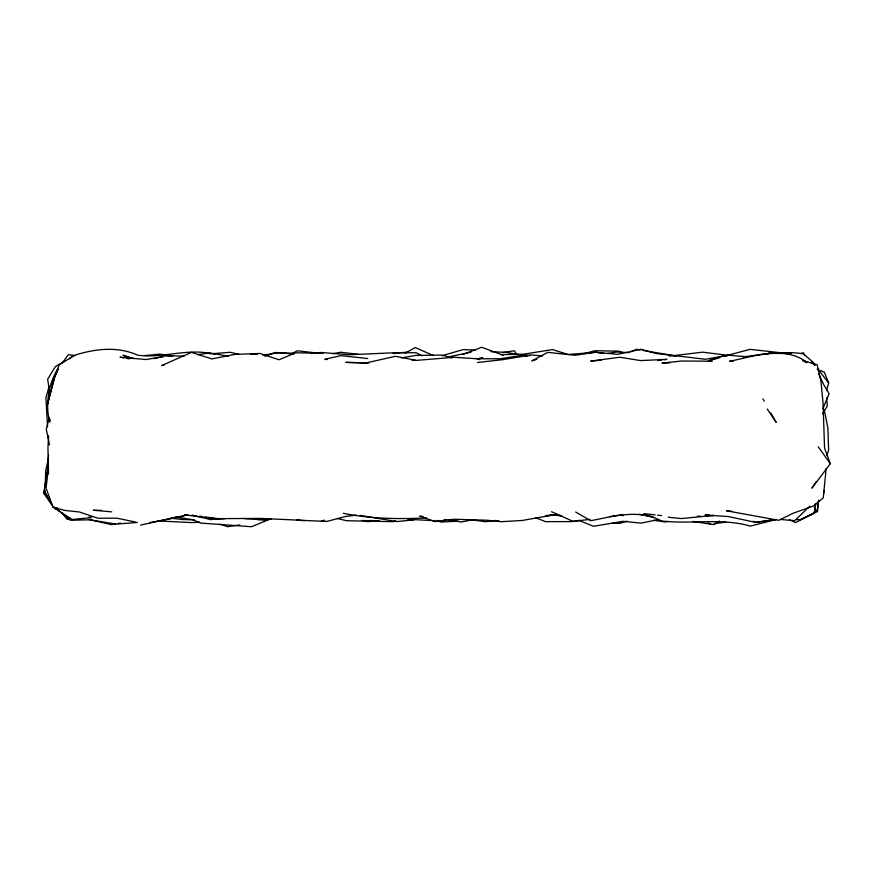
<?xml version="1.0" encoding="UTF-8"?>
<svg xmlns="http://www.w3.org/2000/svg" width="874" height="874" viewBox="0 0 874 874"><rect width="100%" height="100%" fill="white"/><g stroke="black" fill="none" stroke-linecap="round" stroke-linejoin="round"><path stroke-width="1.31" d="M49.523 394.229L49.534 390.405M45.197 486.905L45.699 470.529L48.387 458.959M48.518 437.208L47.961 447.717L48.529 473.828M48.518 467.197L46.06 488.238L53.096 507.215L72.28 519.517L91.562 517.594L89.017 516.916M48.321 463.056L48.474 460.412M48.004 463.264L48.551 455.146M48.463 463.526L43.7 493.231L51.883 504.921L44.312 491.101L51.883 504.921M818.457 500.955L817.507 511.672L813.093 513.202M826.149 468.409L823.275 497.819L813.224 506.112L793.002 513.311L778.789 520.303L726.523 510.809L731.735 511.224M815.737 503.916L814.579 513.191L800.245 519.757L796.236 519.582M815.518 503.61L814.153 513.016L795.537 522.63L789.648 519.801M818.698 500.234L817.343 509.324L814.153 513.016L800.245 519.757M50.189 419.476L49.72 422.055C45.175 404.881 48.485 385.467 56.963 370.052M49.239 417.368L46.289 429.298L49.49 444.779M49.195 386.166L45.907 397.867L47.567 426.709M826.498 390.612L828.672 382.976L824.313 372.16L817.212 369.483M826.968 455.332L828.628 450.241L827.896 428.052L824.291 410.048M44.978 489.899L43.7 493.231L44.924 490.893M822.915 408.639L829.098 393.682L823.69 384.626L818.632 373.668M58.121 369.189L54.549 377.426L46.999 406.213L54.549 377.426L59.257 364.633L75.12 355.106C95.506 348.715 117.706 346.126 137.731 355.215C162.433 358.504 186.271 348.344 210.809 353.577M58.077 369.232L51.402 383.839L52.779 381.49M822.62 413.784L827.307 405.918L826.586 397.812M816.294 481.421L811.957 488.14L830.3 463.701L824.564 448.165L823.046 403.187L820.97 381.348L817.103 364.709L802.769 360.503L806.243 362.557M62.371 362.885L68.358 354.68L74.989 355.598M809.827 506.122L794.739 520.686L780.504 519.484M69.428 358.755L72.367 356.231M719.488 521.079L713.861 524.597L692.678 521.428M64.698 361.126L55.335 366.665L47.622 379.272L50.211 395.103M405.121 353.315L415.205 347.535L433.417 355.543M290.332 354.341L297.357 350.791L319.633 353.347M766.258 354.483L768.738 353.369L791.287 353.522M630.547 351.894L636.425 349.316L640.38 349.971M191.952 515.081L210.492 519.549L212.852 518.555M270.787 518.828L251.439 526.738L200.747 523.1L192.389 519.637L174.931 516.96M800.912 353.719L803.37 352.757L804.266 355.215M462.827 354.494L481.727 347.262L503.249 355.259M264.909 356.286L274.949 352.462L293.959 353.948M395.616 520.751L393.147 521.68L346.65 520.729L337.44 518.522M323.937 520.281L321.435 521.232L260.649 518.402L215.266 518.653L184.458 514.884L186.883 514.666M766.378 354.221L768.738 353.369L772.692 353.522M324.014 520.336L321.435 521.232L326.909 521.417L345.776 516.447L356.384 515.103M536.767 359.345L531.818 360.896L547.758 352.364L574.983 355.259L595.27 352.244L617.863 354.331L640.773 349.272L655.773 353.446L705.504 359.28L728.61 355.205L747.226 356.821L743.326 356.887L768.803 353.435L792.27 352.626L803.228 353.609L813.585 362.71L814.71 365.146M257.36 519.615L264.636 519.79L268.515 518.643M627.029 521.199L619.655 523.406L612.893 523.013M442.277 355.642L463.154 349.6L475.292 350.026M719.706 357.684L708.268 360.886L721.979 356.21L728.61 355.205L724.797 356.264M584.324 353.631L594.79 350.736L618.617 351.162L622.266 352.55M776.298 519.495L750.384 526.093C721.258 517.67 690.941 524.564 661.367 520.904C639.233 508.908 613.865 516.195 590.737 520.729L575.671 512.033M299.29 519.517L296.657 520.15L304.971 520.675M266.155 519.986L271.344 518.752M448.111 357.007L471.064 352.167M153.911 358.668L163.951 356.373L146.286 359.542L120.011 357.193L123.999 357.903M188.019 514.731L140.583 525.11M667.889 521.417L665.267 521.996L653.621 520.238M183.933 516.064L149.913 522.586M658.22 519.648L641.024 523.133L622.944 521.33L593.457 526.29L578.839 520.314M164.181 365.103L161.57 365.594L191.482 352.386L211.869 358.941L234.822 354.385L260.015 353.457L279.014 359.771L295.641 352.801L323.009 353.26M332.95 353.675L340.707 352.244L358.919 354.385M474.003 519.615L461.155 521.996L448.242 519.637M477.641 358.864L482.83 357.914L477.073 358.788L454.141 357.28L416.527 360.372L395.409 356.297L366.272 362.885L345.842 362.371L368.773 363.071M371.155 520.358L367.233 521.046L364.775 520.347M401.428 357.881L415.838 355.401L441.709 355.084L451.913 357.827M115.292 523.974L111.326 524.629L88.766 519.473M117.935 523.537L120.579 523.111M607.627 353.457L616.826 351.96L628.941 352.67M263.129 355.215L278.73 352.735L293.653 353.347M527.295 355.478L523.045 355.161L500.387 358.766L477.073 358.788L479.662 359.64M609.79 516.61L619 515.157L623.435 515.573L620.824 515.212M502.506 352.604L514.382 350.758L516.534 354.156M773.73 519.626L755.704 522.379L728.261 516.534L705.056 515.037L708.989 514.819M556.662 514.371L522.379 520.456L501.217 521.691L486.61 520.216L454.141 519.265L435.034 521.592L419.334 516.021M669.517 356.133L702.63 352.167L727.758 355.248L750.056 349.36L788.304 353.577M239.76 524.924L227.699 526.694L220.084 524.127M197.6 354.669L209.64 352.921L228.376 356.221M579.582 520.489L571.771 521.592L545.507 521.658L535.62 517.637M775.304 519.637L755.704 522.379L753.312 521.243M208.657 353.511L215.157 353.85M657.772 360.558L661.684 360.044M664.284 359.695L666.895 359.356L640.555 360.58L619.906 357.248L590.627 361.093L601.257 360.219M437.131 520.838L439.819 520.489M443.861 519.943L446.548 519.593M414.101 519.593L407.415 520.117M495.809 520.434L485.507 521.723L470.736 519.669M714.233 523.57L725.737 522.182M590.048 519.385L572.929 521.33L551.549 511.705M477.521 362.481L502.452 359.717L530.9 354.953L542.721 355.937M545.933 515.616L554.072 514.764L561.698 515.671M310.98 353.478L321.206 352.473L349.36 354.757L395.671 352.692L416.253 352.746L422.087 355.86M145.368 355.532L159.429 354.167L170.222 355.259M393.103 353.478L408.049 352.058M545.573 515.879L553.592 515.125L561.348 515.726M733.483 360.929L729.55 361.29C754.524 356.286 784.12 345.317 806.888 362.295M69.712 519.09L67.123 519.309L61.988 512.459M379.36 520.707L367.244 521.702L362.065 520.347M212.928 353.642L230.015 352.298L238.831 354.265M137.36 522.444L116.155 524.105L89.902 519.79L70.302 520.259L54.953 507.477M210.492 519.549L225.077 518.697M708.148 361.421L712.102 361.224L682.081 361.006L662.088 363.049L669.965 362.896M458.195 521.188L441.064 522.029L435.995 520.445M697.419 516.217L700.118 516.086M706.869 515.758L713.621 515.442L681.152 518.566L668.206 517.189M199.6 522.215L191.679 522.597L157.757 520.915M217.997 518.588L204.887 516.971M500.671 354.647L523.57 354.199L552.576 349.578L568.002 354.483L595.948 352.277L603.901 353.457M426.534 517.932C398.697 519.167 370.794 518.992 343.362 513.3M370.62 520.871L379.524 520.937M101.308 510.35L93.354 510.252L111.73 511.847M194.345 519.822L182.163 519.517L170.616 518.162M184.272 356.144L164.563 355.598L172.637 356.155M490.86 351.687L505.718 352.342L518.511 354.44M250.554 354.079L257.349 354.407M262.779 354.669L268.209 354.931M434.564 520.707L415.314 519.68L396.807 521.581L360.022 515.343M244.895 518.73L264.636 519.79M551.308 514.95L561.479 515.736M523.045 355.161L529.742 355.685M327.389 359.531L324.778 359.312L340.86 355.642L367.714 358.526M644.007 513.672L655.063 514.862M657.685 515.157L661.607 515.594M411.763 360.001L415.663 360.459M420.58 516.163L423.071 516.468M57.05 507.827L53.096 507.215L64.654 510.394L79.326 511.978L97.888 518.216L116.898 518.162L135.503 522.029M199.687 516.13L202.287 516.556M643.013 350.408L676.29 356.068M126.664 358.384L129.319 358.864M639.156 514.24L653.654 517.299M643.242 514.415L651.086 516.359M496.651 520.489L499.251 521.155M524.345 355.521L526.956 356.242M134.028 358.613L122.994 355.215L130.04 358.111M54.854 508.624L58.252 509.75M707.973 522.925L710.409 524.029M811.181 361.923L814.994 365.343M817.409 368.457L828.672 382.976M818.217 446.811L830.3 463.701M767.241 408.977L776.178 422.371L770.846 412.954M762.871 398.828L764.193 401.177M48.409 435.514L48.529 438.082M823.734 490.533L823.854 493.22M49.96 390.897L50.135 394.928"/></g></svg>
